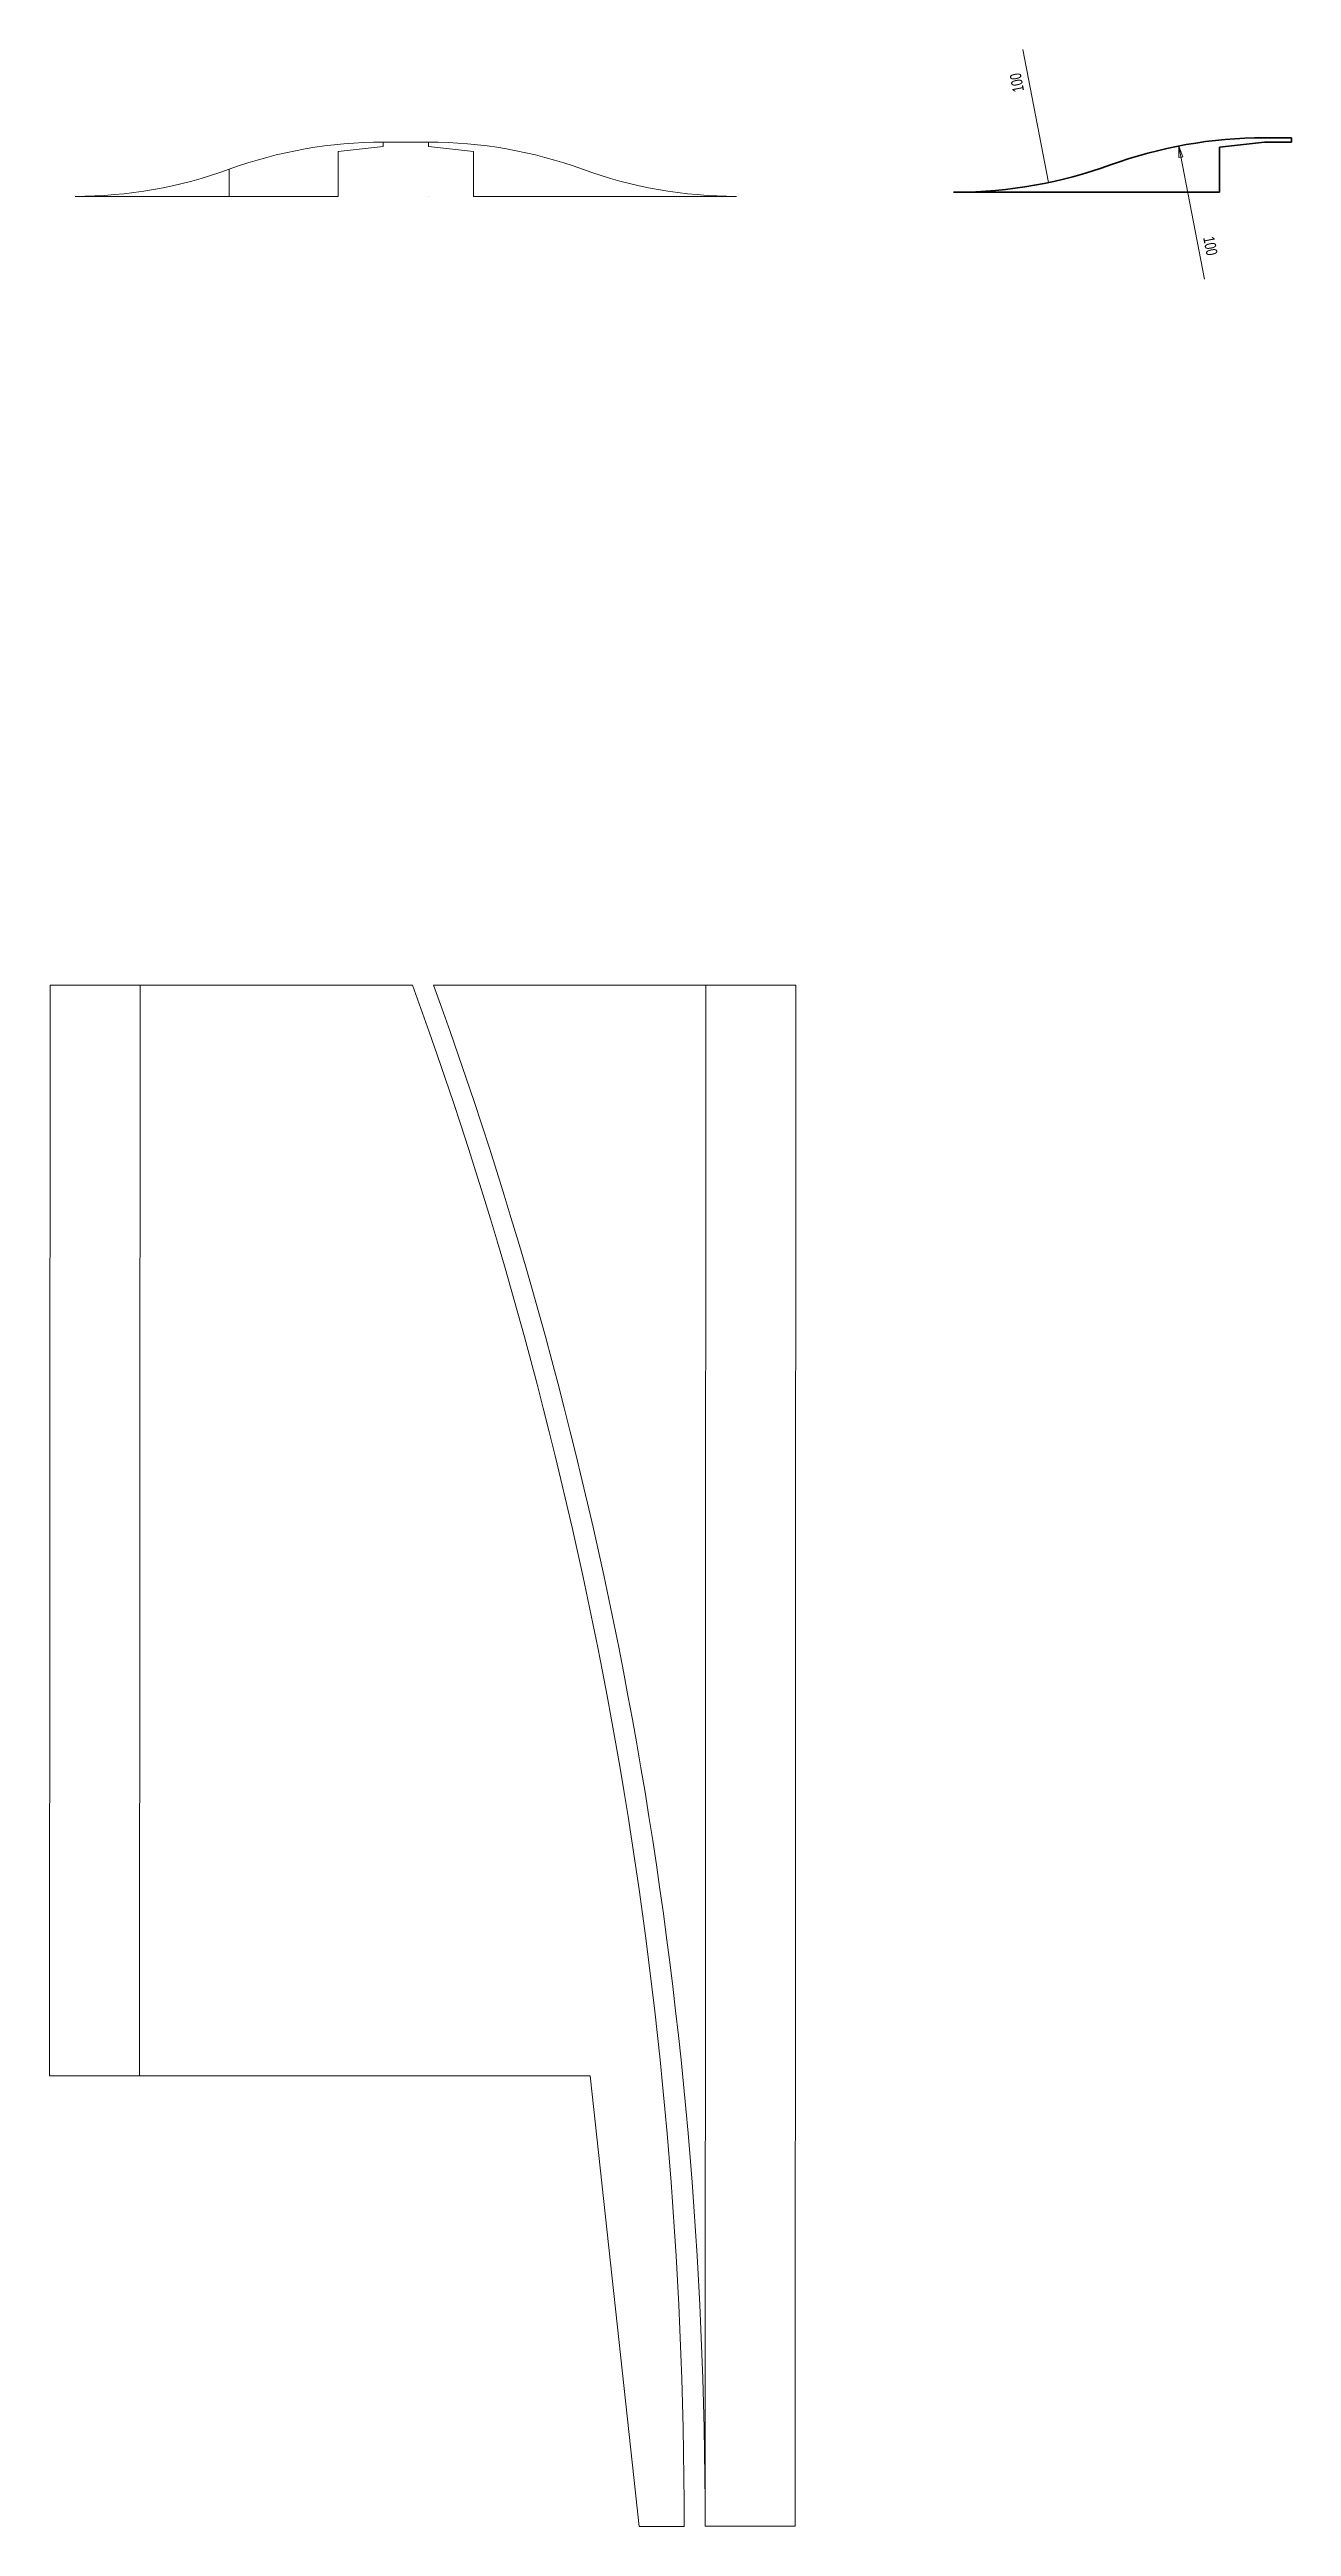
# Model space of a CAD drawing. Header units: millimetres. Extents: x -1166 to -890, y -327 to 223.
import ezdxf

# ---------------------------------------------------------------- set-up
doc = ezdxf.new("R2010")
doc.units = ezdxf.units.MM
doc.layers.get('0').update_dxf_attribs({"linetype": 'CONTINUOUS', "lineweight": 0})
doc.styles.get("Standard").update_dxf_attribs({"font": 'txt', "width": 0.75})

msp = doc.modelspace()

# ---------------------------------------------------------------- linework, layer by layer
for p, q in [((-949.64, 222.59), (-943.92, 193.08)), ((-1101.6, 199.97), (-1091.6, 201.06)), ((-1101.6, 189.97), (-1101.6, 199.97)), ((-1091.6, 202.06), (-1081.6, 202.06)), ((-1091.6, 202.06), (-1091.6, 201.06)), ((-1091.6, 201.06), (-1091.6, 201.06)), ((-1091.6, 201.06), (-1091.6, 201.06)), ((-1091.6, 201.06), (-1091.6, 201.06)), ((-1091.6, 201.06), (-1091.6, 201.06)), ((-1081.6, 202.06), (-1081.6, 202.06)), ((-1081.6, 202.06), (-1081.6, 202.06)), ((-1081.58, 202.06), (-1081.58, 201.06)), ((-1071.59, 199.97), (-1081.58, 201.06)), ((-1071.6, 189.97), (-1071.59, 199.97)), ((-915.03, 201.17), (-914.15, 198.8)), ((-914.97, 198.64), (-915.03, 201.17)), ((-909.31, 171.66), (-915.03, 201.17)), ((-914.15, 198.8), (-914.97, 198.64)), ((-896, 202), (-896, 202)), ((-896, 202), (-896, 202)), ((-896, 202), (-896, 202)), ((-896, 202), (-896, 202)), ((-1125.8, 196.03), (-1125.8, 189.99)), ((-1101.6, 189.98), (-1160, 190)), ((-1101.6, 189.98), (-1101.6, 189.98)), ((-1081.6, 189.98), (-1081.6, 189.98)), ((-1071.6, 189.98), (-1013.19, 190)), ((-1165.69, -227.11), (-1165.55, 14.91)), ((-1145.55, 14.91), (-1165.55, 14.91)), ((-1145.55, 14.91), (-1145.69, -227.11)), ((-1085.09, 14.91), (-1145.55, 14.91)), ((-1020, 14.91), (-1080.45, 14.91)), ((-1020.14, -327.06), (-1020, 14.91)), ((-1020, 14.91), (-1000, 14.91)), ((-1000.14, -327.06), (-1000, 14.91)), ((-1145.69, -227.11), (-1165.69, -227.11)), ((-1145.69, -227.11), (-1045.69, -227.11)), ((-1045.69, -227.11), (-1034.79, -327.1)), ((-1024.79, -327.1), (-1034.79, -327.1)), ((-1020.14, -327.06), (-1000.14, -327.06))]:
    msp.add_line(p, q)
at = {"lineweight": 35}
for p, q in [((-906, 200.91), (-896, 202)), ((-906, 190.94), (-906, 200.91)), ((-896, 203), (-890, 203)), ((-890, 202), (-896, 202)), ((-890, 203), (-890, 202)), ((-965, 190.94), (-906, 190.94))]:
    msp.add_line(p, q, dxfattribs=at)
for centre, radius, start, end in [((-1091.6, 102.06), 100, 90, 110), ((-1081.6, 102.06), 100, 70, 90), ((-1160, 290), 100, -90, -70), ((-1013.19, 290), 100, 250, 270), ((-2024.79, -327.11), 1000, 360, 20), ((-2020.14, -327.06), 1000, 0, 20)]:
    msp.add_arc(centre, radius, start, end)
for centre, start, end in [((-896, 103), 90, 110), ((-964.4, 290.94), -90, -70)]:
    msp.add_arc(centre, 100, start, end, dxfattribs=at)

# ---------------------------------------------------------------- texts
at = {"char_height": 2.5, "width": 30, "attachment_point": 5}
for insert, rotation in [((-950.95, 215.25), 100.9722), ((-908, 179), 280.9722)]:
    msp.add_mtext('100', dxfattribs=dict(at, insert=insert, rotation=rotation))

doc.saveas('drawing.dxf')
